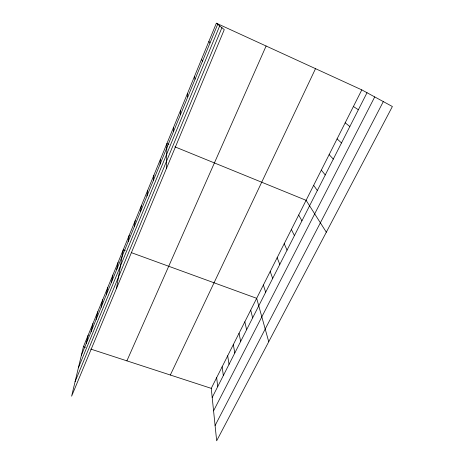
<?xml version="1.0" encoding="UTF-8"?>
<svg xmlns="http://www.w3.org/2000/svg" width="464" height="464" viewBox="0 0 464 464"><rect width="100%" height="100%" fill="white"/><g stroke="black" fill="none" stroke-linecap="round" stroke-linejoin="round"><path stroke-width="0.7" d="M166.466 168.432L166.895 143.567L168.896 144.379M160.086 164.175L160.335 159.535M153.468 180.235L153.886 175.23M146.972 196.005L147.552 190.64M140.592 211.503L141.323 205.79M134.322 226.722L135.21 220.678M128.163 241.674L129.195 235.318M116.487 288.434L123.279 249.702L125.28 250.432M116.742 269.404L118.036 262.467M111.459 282.234L112.868 275.042M106.256 294.872L107.781 287.425M101.129 307.313L102.764 299.628M96.083 319.574L97.823 311.651M91.106 331.65L92.957 323.501M86.211 343.546L88.16 335.176M83.427 346.689L71.624 396.169L224.274 29.621L216.357 23.2L83.427 346.689L85.422 347.339M81.38 355.267L217.697 24.29M78.381 367.83L219.687 25.897M75.075 381.704L221.914 27.707M126.892 360.859L266.104 46.006M170.334 375.022L315.52 68.666M211.253 388.362L361.798 89.883L392.376 106.523L216.665 440.8L211.253 388.362L90.747 349.073M212.193 397.497L367.018 92.719M213.573 410.849L374.721 96.918M215.087 425.54L383.316 101.593M131.266 252.613L256.667 298.317L268.737 341.73M174.905 146.833L306.095 200.32L326.32 232.191M216.357 23.2L361.798 89.883M353.411 106.511L358.353 109.771M345.175 122.844L349.856 126.51M337.084 138.887L341.504 142.941M329.133 154.645L333.309 159.082M321.32 170.137L325.252 174.934M313.641 185.362L317.347 190.501M208.887 41.371L210.006 42.966M298.677 215.029L301.936 220.835M291.38 229.494L294.431 235.613M284.206 243.716L287.054 250.137M201.562 59.206L202.461 61.283M277.153 257.706L279.798 264.41M270.21 271.463L272.67 278.452M263.384 285L265.657 292.256M194.37 76.705L195.06 79.251M250.705 310.138L252.636 317.881M244.83 321.79L246.604 329.753M239.035 333.28L240.665 341.458M233.322 344.607L234.807 352.988M187.311 93.885L187.798 96.883M227.685 355.778L229.03 364.356M222.134 366.786L223.341 375.562M216.653 377.65L217.726 386.605M180.38 110.745L180.676 114.179M173.577 127.304L173.687 131.155"/></g></svg>
